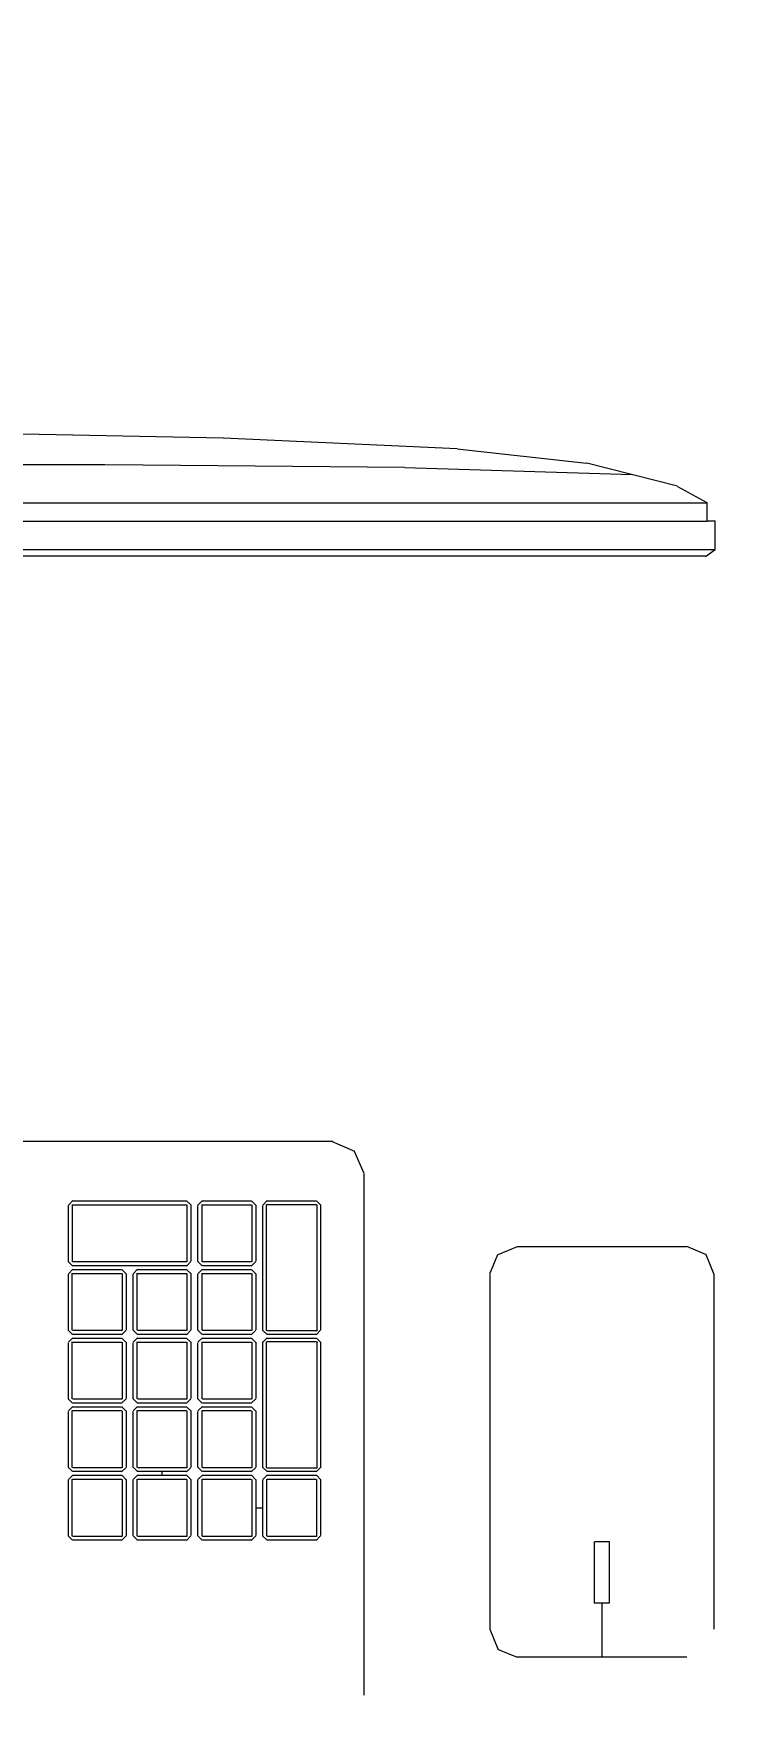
# Model space of a CAD drawing. Header units: millimetres. Extents: x 0 to 9491604, y -172998 to 295086.
# Drawn here: x 454261.9 to 454455.2, y -70750.4 to -70277.3 of the extents above; entities that cross this region are included whole.
import ezdxf
from ezdxf import colors
from ezdxf.entities.mleader import LeaderData, LeaderLine
from ezdxf.enums import TextEntityAlignment as Align
from ezdxf.math import Vec2, Vec3

# ---------------------------------------------------------------- set-up
doc = ezdxf.new("R2018")
doc.units = ezdxf.units.MM
for name, color, linetype, lineweight in [('АР_Маркер экспликации', 239, 'Continuous', 13), ('АР_Номер помещения', 250, 'Continuous', 9), ('АР_Отметки', 7, 'Continuous', 5)]:
    doc.layers.add(name, color=color, linetype=linetype, lineweight=lineweight)
doc.layers.add('АР_Названия помещений', color=124, linetype='Continuous', lineweight=5, plot=False)
doc.layers.add('АР_Помещения_площадь', color=19, linetype='Continuous', lineweight=9, plot=False)
doc.layers.add('ТХ_ОБЩЕЕ', color=7, linetype='Continuous', lineweight=0, true_color=0x7b7b7b)
doc.styles.add('ISOCPEUR', font='', dxfattribs={"height": 250})
doc.styles.get("Standard").update_dxf_attribs({"font": 'GOST.TTF'})
doc.styles.get('ISOCPEUR').set_extended_font_data('ISOCPEUR', italic=True)

# ---------------------------------------------------------------- blocks, each defined once
blk = doc.blocks.new('_DotSmall')
at = {"color": 0, "linetype": 'ByBlock', "const_width": 0.5}
blk.add_lwpolyline([(-0.0625, 0, 1), (0.0625, 0, 1)], format="xyb", close=True, dxfattribs=at)
blk = doc.blocks.new('*U138')
at = {"color": 7, "style": 'ISOCPEUR', "width": 0.7, "flags": 1}
blk.add_attdef('КАТЕГОРИЯ', (-499.17, -2092.19), '', height=250, dxfattribs=at)
at = {"layer": 'АР_Номер помещения', "color": 7, "style": 'ISOCPEUR', "width": 0.7}
blk.add_attdef('НОМЕР_ПОМЕЩЕНИЯ', text='', height=300, dxfattribs=at).set_placement((-11525.99, 10719.61), align=Align.MIDDLE_CENTER)
at = {"layer": 'АР_Помещения_площадь', "color": 7, "lineweight": 30, "width": 0.7, "flags": 104}
blk.add_attdef('ИМЯ_ПОМЕЩЕНИЯ', text='', height=100, dxfattribs=at).set_placement((157.63, 1217.14), align=Align.MIDDLE_CENTER)
at = {"layer": 'АР_Помещения_площадь', "color": 7, "style": 'ISOCPEUR', "width": 0.7}
blk.add_attdef('ПЛОЩАДЬ_ПОМЕЩЕНИЯ', text='', height=200, dxfattribs=at).set_placement((-6958.29, 1083.48), align=Align.MIDDLE_RIGHT)
blk = doc.blocks.new('table oborud')
at = {"layer": 'ТХ_ОБЩЕЕ'}
for points in [[(743602.61, 689265.29), (743602.61, 689708.04)], [(743766.83, 689160.84), (743766.83, 689431.08)], [(743768.73, 689431.11), (743768.73, 689158.11)], [(743776.68, 689431.11), (743776.68, 689160.36)], [(743781.83, 689431.11), (743781.83, 689160.36)], [(743792.46, 689329.09), (743792.46, 689431.08)], [(743799.98, 689295.99), (743801.23, 689361.73)], [(743490.76, 689338.24), (743492.01, 689339.49)], [(743490.76, 689324.46), (743490.76, 689338.21)], [(743491.86, 689338.26), (743491.86, 689338.26)], [(743491.86, 689324.41), (743491.86, 689338.16)], [(743491.91, 689338.34), (743507.91, 689338.34)], [(743491.96, 689339.44), (743507.71, 689339.44)], [(743507.81, 689339.44), (743509.06, 689338.19)], [(743507.83, 689338.34), (743507.83, 689338.34)], [(743507.88, 689338.26), (743507.88, 689324.51)], [(743509.01, 689338.24), (743509.01, 689324.49)], [(743510.01, 689338.24), (743511.26, 689339.49)], [(743510.01, 689324.46), (743510.01, 689338.21)], [(743511.11, 689338.26), (743511.11, 689338.26)], [(743511.11, 689324.41), (743511.11, 689338.16)], [(743511.16, 689338.34), (743527.16, 689338.34)], [(743511.18, 689339.44), (743526.93, 689339.44)], [(743527.06, 689339.44), (743528.31, 689338.19)], [(743527.08, 689338.34), (743527.08, 689338.34)], [(743527.13, 689338.26), (743527.13, 689324.51)], [(743528.23, 689338.24), (743528.23, 689324.49)], [(743529.23, 689338.24), (743530.48, 689339.49)], [(743529.23, 689324.46), (743529.23, 689338.21)], [(743530.36, 689338.26), (743530.36, 689338.26)], [(743530.36, 689324.41), (743530.36, 689338.16)], [(743530.41, 689338.34), (743546.41, 689338.34)], [(743530.43, 689339.44), (743546.18, 689339.44)], [(743546.31, 689339.44), (743547.56, 689338.19)], [(743546.33, 689338.34), (743546.33, 689338.34)], [(743546.38, 689338.26), (743546.38, 689324.51)], [(743547.48, 689338.24), (743547.48, 689324.49)], [(743548.48, 689338.24), (743549.73, 689339.49)], [(743548.48, 689324.46), (743548.48, 689338.21)], [(743549.61, 689338.26), (743549.61, 689338.26)], [(743549.61, 689324.41), (743549.61, 689338.16)], [(743549.66, 689338.34), (743565.66, 689338.34)], [(743549.68, 689339.44), (743565.43, 689339.44)], [(743565.53, 689339.44), (743566.78, 689338.19)], [(743565.58, 689338.34), (743565.58, 689338.34)], [(743565.63, 689338.26), (743565.63, 689324.51)], [(743566.73, 689338.24), (743566.73, 689324.49)], [(743567.73, 689338.24), (743568.98, 689339.49)], [(743567.73, 689306.29), (743567.73, 689338.29)], [(743568.88, 689338.29), (743568.88, 689338.29)], [(743568.88, 689306.24), (743568.88, 689338.24)], [(743568.91, 689338.29), (743584.91, 689338.29)], [(743568.93, 689339.44), (743584.68, 689339.44)], [(743584.78, 689339.44), (743586.03, 689338.19)], [(743584.83, 689338.29), (743584.83, 689306.29)], [(743585.98, 689338.24), (743585.98, 689306.24)], [(743791.68, 689245.21), (743792.43, 689328.96)], [(743491.96, 689323.26), (743490.71, 689324.51)], [(743507.83, 689324.36), (743491.83, 689324.36)], [(743491.91, 689324.36), (743491.91, 689324.36)], [(743509.01, 689324.46), (743507.76, 689323.21)], [(743507.88, 689324.41), (743507.88, 689324.41)], [(743511.18, 689323.26), (743509.93, 689324.51)], [(743527.08, 689324.36), (743511.08, 689324.36)], [(743511.16, 689324.36), (743511.16, 689324.36)], [(743528.23, 689324.46), (743526.98, 689323.21)], [(743527.13, 689324.41), (743527.13, 689324.41)], [(743530.43, 689323.26), (743529.18, 689324.51)], [(743546.33, 689324.36), (743530.33, 689324.36)], [(743530.41, 689324.36), (743530.41, 689324.36)], [(743547.48, 689324.46), (743546.23, 689323.21)], [(743546.38, 689324.41), (743546.38, 689324.41)], [(743549.68, 689323.26), (743548.43, 689324.51)], [(743565.58, 689324.36), (743549.58, 689324.36)], [(743549.66, 689324.36), (743549.66, 689324.36)], [(743566.73, 689324.46), (743565.48, 689323.21)], [(743565.63, 689324.41), (743565.63, 689324.41)], [(743490.76, 689320.06), (743492.01, 689321.31)], [(743490.76, 689306.29), (743490.76, 689320.04)], [(743491.86, 689320.09), (743491.86, 689320.09)], [(743491.86, 689306.24), (743491.86, 689319.99)], [(743491.91, 689320.16), (743507.91, 689320.16)], [(743491.96, 689321.26), (743507.71, 689321.26)], [(743507.81, 689323.26), (743492.06, 689323.26)], [(743507.81, 689321.26), (743509.06, 689320.01)], [(743507.83, 689320.16), (743507.83, 689320.16)], [(743507.88, 689320.09), (743507.88, 689306.34)], [(743509.01, 689320.06), (743509.01, 689306.31)], [(743510.01, 689320.06), (743511.26, 689321.31)], [(743510.01, 689306.29), (743510.01, 689320.04)], [(743511.11, 689320.09), (743511.11, 689320.09)], [(743511.11, 689306.24), (743511.11, 689319.99)], [(743511.16, 689320.16), (743527.16, 689320.16)], [(743511.18, 689321.26), (743526.93, 689321.26)], [(743527.06, 689323.26), (743511.31, 689323.26)], [(743527.06, 689321.26), (743528.31, 689320.01)], [(743527.08, 689320.16), (743527.08, 689320.16)], [(743527.13, 689320.09), (743527.13, 689306.34)], [(743528.23, 689320.06), (743528.23, 689306.31)], [(743529.23, 689320.06), (743530.48, 689321.31)], [(743529.23, 689306.29), (743529.23, 689320.04)], [(743530.36, 689320.09), (743530.36, 689320.09)], [(743530.36, 689306.24), (743530.36, 689319.99)], [(743530.41, 689320.16), (743546.41, 689320.16)], [(743530.43, 689321.26), (743546.18, 689321.26)], [(743546.31, 689323.26), (743530.56, 689323.26)], [(743546.31, 689321.26), (743547.56, 689320.01)], [(743546.33, 689320.16), (743546.33, 689320.16)], [(743546.38, 689320.09), (743546.38, 689306.34)], [(743547.48, 689320.06), (743547.48, 689306.31)], [(743548.48, 689320.06), (743549.73, 689321.31)], [(743548.48, 689306.29), (743548.48, 689320.04)], [(743549.61, 689320.09), (743549.61, 689320.09)], [(743549.61, 689306.24), (743549.61, 689319.99)], [(743549.66, 689320.16), (743565.66, 689320.16)], [(743549.68, 689321.26), (743565.43, 689321.26)], [(743565.53, 689323.26), (743549.78, 689323.26)], [(743565.53, 689321.26), (743566.78, 689320.01)], [(743565.58, 689320.16), (743565.58, 689320.16)], [(743565.63, 689320.09), (743565.63, 689306.34)], [(743566.73, 689320.06), (743566.73, 689306.31)], [(743509.01, 689313.16), (743510.01, 689313.16)], [(743491.96, 689305.09), (743490.71, 689306.34)], [(743507.83, 689306.19), (743491.83, 689306.19)], [(743491.91, 689306.19), (743491.91, 689306.19)], [(743507.81, 689305.09), (743492.06, 689305.09)], [(743509.01, 689306.29), (743507.76, 689305.04)], [(743507.88, 689306.24), (743507.88, 689306.24)], [(743511.18, 689305.09), (743509.93, 689306.34)], [(743527.08, 689306.19), (743511.08, 689306.19)], [(743511.16, 689306.19), (743511.16, 689306.19)], [(743527.06, 689305.09), (743511.31, 689305.09)], [(743528.23, 689306.29), (743526.98, 689305.04)], [(743527.13, 689306.24), (743527.13, 689306.24)], [(743530.43, 689305.09), (743529.18, 689306.34)], [(743546.33, 689306.19), (743530.33, 689306.19)], [(743530.41, 689306.19), (743530.41, 689306.19)], [(743546.31, 689305.09), (743530.56, 689305.09)], [(743547.48, 689306.29), (743546.23, 689305.04)], [(743546.38, 689306.24), (743546.38, 689306.24)], [(743549.68, 689305.09), (743548.43, 689306.34)], [(743565.58, 689306.19), (743549.58, 689306.19)], [(743549.66, 689306.19), (743549.66, 689306.19)], [(743565.53, 689305.09), (743549.78, 689305.09)], [(743566.73, 689306.29), (743565.48, 689305.04)], [(743565.63, 689306.24), (743565.63, 689306.24)], [(743568.93, 689305.09), (743567.68, 689306.34)], [(743584.83, 689306.24), (743568.83, 689306.24)], [(743568.91, 689306.24), (743568.91, 689306.24)], [(743584.78, 689305.09), (743569.03, 689305.09)], [(743585.98, 689306.29), (743584.73, 689305.04)], [(743490.76, 689301.89), (743492.01, 689303.14)], [(743490.76, 689288.09), (743490.76, 689301.84)], [(743491.86, 689301.91), (743491.86, 689301.91)], [(743491.86, 689288.06), (743491.86, 689301.81)], [(743491.91, 689301.96), (743507.91, 689301.96)], [(743491.96, 689303.09), (743507.71, 689303.09)], [(743507.81, 689303.09), (743509.06, 689301.84)], [(743507.83, 689301.96), (743507.83, 689301.96)], [(743507.88, 689301.91), (743507.88, 689288.16)], [(743509.01, 689301.89), (743509.01, 689288.14)], [(743510.01, 689301.89), (743511.26, 689303.14)], [(743510.01, 689288.09), (743510.01, 689301.84)], [(743511.11, 689301.91), (743511.11, 689301.91)], [(743511.11, 689288.06), (743511.11, 689301.81)], [(743511.16, 689301.96), (743527.16, 689301.96)], [(743511.18, 689303.09), (743526.93, 689303.09)], [(743527.06, 689303.09), (743528.31, 689301.84)], [(743527.08, 689301.96), (743527.08, 689301.96)], [(743527.13, 689301.91), (743527.13, 689288.16)], [(743528.23, 689301.89), (743528.23, 689288.14)], [(743529.23, 689301.89), (743530.48, 689303.14)], [(743529.23, 689288.09), (743529.23, 689301.84)], [(743530.36, 689301.91), (743530.36, 689301.91)], [(743530.36, 689288.06), (743530.36, 689301.81)], [(743530.41, 689301.96), (743546.41, 689301.96)], [(743530.43, 689303.09), (743546.18, 689303.09)], [(743546.31, 689303.09), (743547.56, 689301.84)], [(743546.33, 689301.96), (743546.33, 689301.96)], [(743546.38, 689301.91), (743546.38, 689288.16)], [(743547.48, 689301.89), (743547.48, 689288.14)], [(743548.48, 689301.89), (743549.73, 689303.14)], [(743548.48, 689288.09), (743548.48, 689301.84)], [(743549.61, 689301.91), (743549.61, 689301.91)], [(743549.61, 689288.06), (743549.61, 689301.81)], [(743549.66, 689301.96), (743565.66, 689301.96)], [(743549.68, 689303.09), (743565.43, 689303.09)], [(743565.53, 689303.09), (743566.78, 689301.84)], [(743565.58, 689301.96), (743565.58, 689301.96)], [(743565.63, 689301.91), (743565.63, 689288.16)], [(743566.73, 689301.89), (743566.73, 689288.14)], [(743567.73, 689301.89), (743568.98, 689303.14)], [(743567.73, 689288.09), (743567.73, 689301.84)], [(743568.83, 689301.91), (743568.83, 689301.91)], [(743568.83, 689288.06), (743568.83, 689301.81)], [(743568.91, 689301.96), (743584.91, 689301.96)], [(743568.93, 689303.09), (743584.68, 689303.09)], [(743584.78, 689303.09), (743586.03, 689301.84)], [(743584.83, 689301.96), (743584.83, 689301.96)], [(743584.88, 689301.91), (743584.88, 689288.16)], [(743585.98, 689301.89), (743585.98, 689288.14)], [(743796.96, 689230.46), (743799.96, 689295.96)], [(743491.96, 689286.91), (743490.71, 689288.16)], [(743507.83, 689288.01), (743491.83, 689288.01)], [(743491.91, 689288.01), (743491.91, 689288.01)], [(743507.81, 689286.91), (743492.06, 689286.91)], [(743499.88, 689286.91), (743499.88, 689284.91)], [(743509.01, 689288.09), (743507.76, 689286.84)], [(743507.88, 689288.06), (743507.88, 689288.06)], [(743511.18, 689286.91), (743509.93, 689288.16)], [(743527.08, 689288.01), (743511.08, 689288.01)], [(743511.16, 689288.01), (743511.16, 689288.01)], [(743527.06, 689286.91), (743511.31, 689286.91)], [(743528.23, 689288.09), (743526.98, 689286.84)], [(743527.13, 689288.06), (743527.13, 689288.06)], [(743530.43, 689286.91), (743529.18, 689288.16)], [(743546.33, 689288.01), (743530.33, 689288.01)], [(743530.41, 689288.01), (743530.41, 689288.01)], [(743546.31, 689286.91), (743530.56, 689286.91)], [(743547.48, 689288.09), (743546.23, 689286.84)], [(743546.38, 689288.06), (743546.38, 689288.06)], [(743549.68, 689286.91), (743548.43, 689288.16)], [(743565.58, 689288.01), (743549.58, 689288.01)], [(743549.66, 689288.01), (743549.66, 689288.01)], [(743565.53, 689286.91), (743549.78, 689286.91)], [(743566.73, 689288.09), (743565.48, 689286.84)], [(743565.63, 689288.06), (743565.63, 689288.06)], [(743568.93, 689286.91), (743567.68, 689288.16)], [(743584.83, 689288.01), (743568.83, 689288.01)], [(743568.91, 689288.01), (743568.91, 689288.01)], [(743584.78, 689286.91), (743569.03, 689286.91)], [(743585.98, 689288.09), (743584.73, 689286.84)], [(743584.88, 689288.06), (743584.88, 689288.06)], [(743490.76, 689283.71), (743492.01, 689284.96)], [(743490.76, 689269.91), (743490.76, 689283.66)], [(743491.86, 689283.74), (743491.86, 689283.74)], [(743491.86, 689269.89), (743491.86, 689283.64)], [(743491.91, 689283.79), (743507.91, 689283.79)], [(743491.96, 689284.91), (743507.71, 689284.91)], [(743507.81, 689284.91), (743509.06, 689283.66)], [(743507.83, 689283.79), (743507.83, 689283.79)], [(743507.88, 689283.74), (743507.88, 689269.99)], [(743509.01, 689283.71), (743509.01, 689269.96)], [(743510.01, 689283.71), (743511.26, 689284.96)], [(743510.01, 689269.91), (743510.01, 689283.66)], [(743511.01, 689283.74), (743511.26, 689283.99)], [(743511.01, 689269.89), (743511.01, 689283.64)], [(743511.16, 689283.89), (743546.41, 689283.89)], [(743511.18, 689284.91), (743546.43, 689284.91)], [(743546.31, 689284.91), (743547.56, 689283.66)], [(743546.33, 689283.89), (743546.58, 689283.64)], [(743546.48, 689283.74), (743546.48, 689269.99)], [(743547.48, 689283.71), (743547.48, 689269.96)], [(743548.48, 689283.71), (743549.73, 689284.96)], [(743548.48, 689269.91), (743548.48, 689283.66)], [(743549.48, 689283.74), (743549.73, 689283.99)], [(743549.48, 689269.89), (743549.48, 689283.64)], [(743549.66, 689283.89), (743584.91, 689283.89)], [(743549.68, 689284.91), (743584.68, 689284.91)], [(743584.78, 689284.91), (743586.03, 689283.66)], [(743584.81, 689283.89), (743585.06, 689283.64)], [(743584.98, 689283.74), (743584.98, 689269.99)], [(743585.98, 689283.71), (743585.98, 689269.96)], [(743491.96, 689268.74), (743490.71, 689269.99)], [(743507.83, 689269.84), (743491.83, 689269.84)], [(743491.91, 689269.84), (743491.91, 689269.84)], [(743507.81, 689268.74), (743492.06, 689268.74)], [(743509.01, 689269.91), (743507.76, 689268.66)], [(743507.88, 689269.89), (743507.88, 689269.89)], [(743511.18, 689268.74), (743509.93, 689269.99)], [(743511.16, 689269.74), (743510.91, 689269.99)], [(743546.31, 689268.74), (743511.06, 689268.74)], [(743546.33, 689269.74), (743511.08, 689269.74)], [(743547.48, 689269.91), (743546.23, 689268.66)], [(743546.48, 689269.89), (743546.23, 689269.64)], [(743549.68, 689268.74), (743548.43, 689269.99)], [(743549.66, 689269.74), (743549.41, 689269.99)], [(743584.81, 689269.74), (743549.56, 689269.74)], [(743584.78, 689268.74), (743549.78, 689268.74)], [(743585.98, 689269.91), (743584.73, 689268.66)], [(743584.98, 689269.89), (743584.73, 689269.64)], [(743599.83, 689259.11), (743602.58, 689265.36)], [(743593.61, 689256.46), (743599.86, 689259.21)], [(743447.28, 689256.46), (743593.53, 689256.46)], [(743789.66, 689181.39), (743791.66, 689245.14)], [(743792.86, 689194.14), (743796.86, 689230.39)], [(743465.78, 689221.31), (743460.28, 689219.06)], [(743565.31, 689221.31), (743465.81, 689221.31)], [(743570.88, 689219.14), (743565.38, 689221.39)], [(743460.21, 689219.14), (743457.96, 689213.64)], [(743573.06, 689213.56), (743570.81, 689219.06)], [(743458.06, 689213.56), (743458.06, 689166.06)], [(743573.06, 689166.14), (743573.06, 689213.64)], [(743490.33, 689192.01), (743473.08, 689192.01)], [(743473.18, 689192.01), (743473.18, 689187.76)], [(743490.33, 689187.69), (743490.33, 689191.94)], [(743786.46, 689168.61), (743792.96, 689194.11)], [(743473.18, 689189.86), (743457.93, 689189.86)], [(743473.18, 689187.69), (743490.43, 689187.69)], [(743781.83, 689160.29), (743786.33, 689168.54)], [(743570.88, 689160.56), (743573.13, 689166.06)], [(743465.78, 689158.41), (743565.28, 689158.41)], [(743565.31, 689158.41), (743570.81, 689160.66)], [(743766.73, 689160.81), (743768.73, 689158.06), (743776.73, 689158.06)], [(743776.68, 689158.06), (743776.68, 689160.31)], [(743776.68, 689160.29), (743781.93, 689160.29)]]:
    blk.add_lwpolyline(points, dxfattribs=at)
blk = doc.blocks.new('АР план')
at = {"layer": 'АР_Маркер экспликации', "color": 7, "lineweight": 9}
ref = blk.add_blockref('*U138', (465474.76, -72724.26), dxfattribs=at)
lines = blk.add_mtext('\\W0.8000;Многофункциональное пространство с функцией актового зала (с эстрадой в уровне пола)', dxfattribs={"layer": 'АР_Названия помещений', "insert": (450061.26, -62336.65), "char_height": 6157.775, "width": 926.94, "attachment_point": 1})
ref.add_attrib('ИМЯ_ПОМЕЩЕНИЯ', '', (450061.26, -62336.65), dxfattribs={"flags": 104}).embed_mtext(lines)
at = {"layer": 'АР_Отметки', "lineweight": 9}
ml = blk.add_multileader_mtext('Standard', dxfattribs=at)
ml.set_content('+2,410', color=256, style='ISOCPEUR')
ml.set_leader_properties(color=256, linetype='Continuous', lineweight=-1)
ml.set_arrow_properties(name='DOTSMALL')
ml.build(insert=Vec2(0, 0))
ml.multileader.update_dxf_attribs({"has_text_frame": 1, "text_left_attachment_type": 4, "text_right_attachment_type": 4, "dogleg_length": 100, "arrow_head_size": 180})
ctx = ml.context
ctx.base_point, ctx.char_height, ctx.arrow_head_size, ctx.landing_gap_size, ctx.plane_origin = Vec3(463365.54, -73612.95), 250, 180, 50, Vec3(461204.32, -74204.19)
ctx.left_attachment, ctx.right_attachment = 4, 4
notes = []
notes.append((ctx, [(0, (0, 0, 0), (0, 0), (1, 0), 1, [])]))
ctx.mtext.insert, ctx.mtext.width, ctx.mtext.line_spacing_style, ctx.mtext.flow_direction = Vec3(463415.54, -73279.61), 852.697, 2, 5
for ctx, leaders in notes:
    for number, flags, end, landing, length, lines in leaders:
        leader = LeaderData()
        leader.index, (leader.has_last_leader_line, leader.has_dogleg_vector, leader.attachment_direction) = number, flags
        leader.last_leader_point, leader.dogleg_vector, leader.dogleg_length = Vec3(end), Vec3(landing), length
        for number, points, colour, breaks in lines:
            line = LeaderLine()
            line.index, line.vertices, line.color, line.breaks = number, Vec3.list(points), colors.encode_raw_color(colour), breaks
            leader.lines.append(line)
        ctx.leaders.append(leader)

msp = doc.modelspace()

# ---------------------------------------------------------------- block references
at = {"color": 12, "true_color": 0xe00000}
msp.add_blockref('АР план', (0, 0), dxfattribs=at)

# ---------------------------------------------------------------- next in the draw order: block references
at = {"lineweight": 9, "rotation": 90}
msp.add_blockref('table oborud', (1143611.04, -814190.71, 0), dxfattribs=at)

# ---------------------------------------------------------------- next in the draw order: leaders
at = {"lineweight": 9}
ml = msp.add_multileader_mtext('Standard', dxfattribs=at)
ml.set_content('ТК-шкаф', color=256)
ml.set_leader_properties()
ml.build(insert=Vec2(0, 0))
ml.multileader.update_dxf_attribs({"text_left_attachment_type": 6, "text_right_attachment_type": 6, "arrow_head_size": 250})
ctx = ml.context
ctx.base_point, ctx.char_height, ctx.arrow_head_size, ctx.plane_origin = Vec3(452902.74, -69554.51, 0), 350, 250, Vec3(452515.55, -69549.36, 0)
ctx.left_attachment, ctx.right_attachment = 6, 6
notes = []
notes.append((ctx, [(0, (1, 1, 0), (452894.74, -69554.51, 0), (1, 0), 8, [(0, [(452205.76, -70650.05, 0)], 0, [])])]))
ctx.mtext.insert, ctx.mtext.flow_direction = Vec3(452904.74, -69104.69, 0), 5
for ctx, leaders in notes:
    for number, flags, end, landing, length, lines in leaders:
        leader = LeaderData()
        leader.index, (leader.has_last_leader_line, leader.has_dogleg_vector, leader.attachment_direction) = number, flags
        leader.last_leader_point, leader.dogleg_vector, leader.dogleg_length = Vec3(end), Vec3(landing), length
        for number, points, colour, breaks in lines:
            line = LeaderLine()
            line.index, line.vertices, line.color, line.breaks = number, Vec3.list(points), colors.encode_raw_color(colour), breaks
            leader.lines.append(line)
        ctx.leaders.append(leader)

doc.saveas('drawing.dxf')
